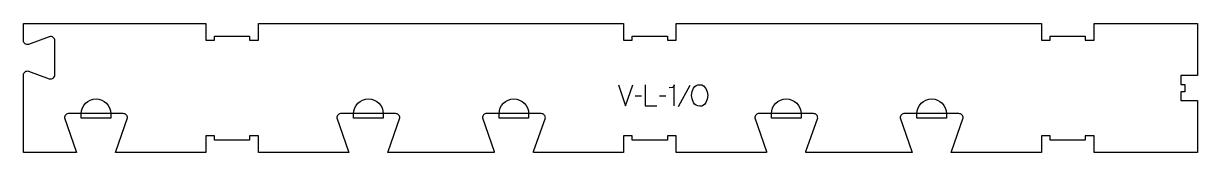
# Model space of a CAD drawing. Header units: millimetres. Extents: x -853 to 833, y -97 to 88.
import ezdxf

# ---------------------------------------------------------------- set-up
doc = ezdxf.new("R2010")
doc.units = ezdxf.units.MM
for name, color, linetype, true_color in [('1_ANYTOOL_1MMDEEP_LABELS_S', 2, 'Continuous', 0xffff00), ('4_ANYTOOL_CUTTHROUGH_OUTSI', 5, 'Continuous', 0x0000ff), ('5_ANYTOOL_HALF_MILL_9MM_IN', 3, 'Continuous', 0x00ff00)]:
    doc.layers.add(name, color=color, linetype=linetype, true_color=true_color)

msp = doc.modelspace()

# ---------------------------------------------------------------- linework, layer by layer
at = {"layer": '1_ANYTOOL_1MMDEEP_LABELS_S'}
for p, q in [((34.4, -16.1), (25.6, -16.2)), ((69.3, -16.1), (60.5, -16.2)), ((104.1, -0.5), (87, -31.2))]:
    msp.add_line(p, q, dxfattribs=at)
for points in [[(1.3, 0), (11.7, -30), (22.2, 0)], [(39.6, 0), (39.6, -30), (56.7, -30)], [(81.4, -30), (81.4, 0), (81.2, -1.1), (80.6, -2), (79.8, -2.8), (78.8, -3.4), (74.4, -4.3)]]:
    msp.add_lwpolyline(points, dxfattribs=at)
msp.add_lwpolyline([(118.5, 0.3), (121.3, 0), (123.6, -1.2), (127, -4.9), (129, -9.9), (129.6, -15.2), (128.9, -20.3), (126.9, -25.4), (125.3, -27.6), (123.3, -29.2), (120.9, -30.2), (118.2, -30.5), (115.3, -30.1), (112.8, -29.2), (110.8, -27.6), (109.2, -25.3), (107.1, -20.1), (106.5, -14.9), (107.2, -9.5), (109.3, -4.5), (111, -2.4), (113.1, -0.9), (115.6, 0)], close=True, dxfattribs=at)
at = {"layer": '4_ANYTOOL_CUTTHROUGH_OUTSI'}
msp.add_lwpolyline([(-853.1, 14.4, -0.501976), (-845.7, 19.9), (-816, 8.9, 0.015611), (-815.9, 8.9, 0.502397), (-807.9, 14.9), (-807.9, 63.4, 0.502397), (-815.9, 69.3, 0.015604), (-816, 69.3), (-845.7, 58.3, -0.501976), (-853.1, 63.9), (-853.1, 88.4), (-591.3, 88.4), (-591.3, 64.7, 0.414214), (-591, 64.4), (-579, 64.4, 0.414214), (-578.8, 64.7), (-578.8, 70.4), (-528.3, 70.4), (-528.3, 64.7, 0.414214), (-528, 64.4), (-516, 64.4, 0.414214), (-515.8, 64.7), (-515.8, 88.4), (8.8, 88.4), (8.8, 64.7, 0.414214), (9.1, 64.4), (21.1, 64.4, 0.414214), (21.3, 64.7), (21.3, 70.4), (71.8, 70.4), (71.8, 64.7, 0.414214), (72.1, 64.4), (84.1, 64.4, 0.414214), (84.3, 64.7), (84.3, 88.4), (608.9, 88.4), (608.9, 64.7, 0.414214), (609.1, 64.4), (621.1, 64.4, 0.414214), (621.4, 64.7), (621.4, 70.4), (671.9, 70.4), (671.9, 64.7, 0.414214), (672.1, 64.4), (684.1, 64.4, 0.414214), (684.4, 64.7), (684.4, 88.4), (833, 88.4), (833, 13.4), (809.3, 13.4, 0.414214), (809, 13.2), (809, 1.2, 0.414214), (809.3, 0.9), (815, 0.9), (815, -9.6), (809.3, -9.6, 0.414214), (809, -9.8), (809, -21.8, 0.414214), (809.3, -22.1), (833, -22.1), (833, -97.1), (684.4, -97.1), (684.4, -73.3, 0.414214), (684.1, -73.1), (672.1, -73.1, 0.414214), (671.9, -73.3), (671.9, -79.1), (621.4, -79.1), (621.4, -73.3, 0.414214), (621.1, -73.1), (609.1, -73.1, 0.414214), (608.9, -73.3), (608.9, -97.1), (496.8, -97.1), (479.4, -97.1), (479.6, -95.7), (496.5, -47.4), (496.5, -47.3, 0.414214), (490.3, -41.1), (412.3, -41.1, 0.414214), (406, -47.3), (406, -47.4), (422.9, -95.7), (423.2, -97.1), (270.5, -97.1), (270.7, -95.7), (287.6, -47.4), (287.6, -47.3, 0.414214), (281.4, -41.1), (203.4, -41.1, 0.414214), (197.1, -47.3), (197.1, -47.4), (214, -95.7), (214.2, -97.1), (84.3, -97.1), (84.3, -73.3, 0.414214), (84.1, -73.1), (72.1, -73.1, 0.414214), (71.8, -73.3), (71.8, -79.1), (21.3, -79.1), (21.3, -73.3, 0.414214), (21.1, -73.1), (9.1, -73.1, 0.414214), (8.8, -73.3), (8.8, -97.1), (-120.7, -97.1), (-120.5, -95.7), (-103.6, -47.4), (-103.6, -47.3, 0.414214), (-109.8, -41.1), (-187.8, -41.1, 0.414214), (-194.1, -47.3), (-194.1, -47.4), (-177.2, -95.7), (-176.9, -97.1), (-329.6, -97.1), (-329.4, -95.7), (-312.5, -47.4), (-312.5, -47.3, 0.414214), (-318.7, -41.1), (-396.7, -41.1, 0.414214), (-403, -47.3), (-403, -47.4), (-386.1, -95.7), (-385.8, -97.1), (-515.8, -97.1), (-515.8, -73.3, 0.414214), (-516, -73.1), (-528, -73.1, 0.414214), (-528.3, -73.3), (-528.3, -79.1), (-578.8, -79.1), (-578.8, -73.3, 0.414214), (-579, -73.1), (-591, -73.1, 0.414214), (-591.3, -73.3), (-591.3, -97.1), (-720.8, -97.1), (-720.6, -95.7), (-703.7, -47.4), (-703.7, -47.3, 0.414214), (-709.9, -41.1), (-787.9, -41.1, 0.414214), (-794.2, -47.3), (-794.2, -47.4), (-777.3, -95.7), (-777, -97.1), (-853.1, -97.1)], format="xyb", close=True, dxfattribs=at)
at = {"layer": '5_ANYTOOL_HALF_MILL_9MM_IN'}
for points in [[(-770.2, -41.3, -1), (-727.7, -41.3), (-727.7, -47.6), (-770.2, -47.6)], [(-379, -41.3, -1), (-336.5, -41.3), (-336.5, -47.6), (-379, -47.6)], [(-170.1, -41.3, -1), (-127.6, -41.3), (-127.6, -47.6), (-170.1, -47.6)], [(221.1, -41.3, -1), (263.6, -41.3), (263.6, -47.6), (221.1, -47.6)], [(430, -41.3, -1), (472.5, -41.3), (472.5, -47.6), (430, -47.6)]]:
    msp.add_lwpolyline(points, format="xyb", close=True, dxfattribs=at)

doc.saveas('drawing.dxf')
